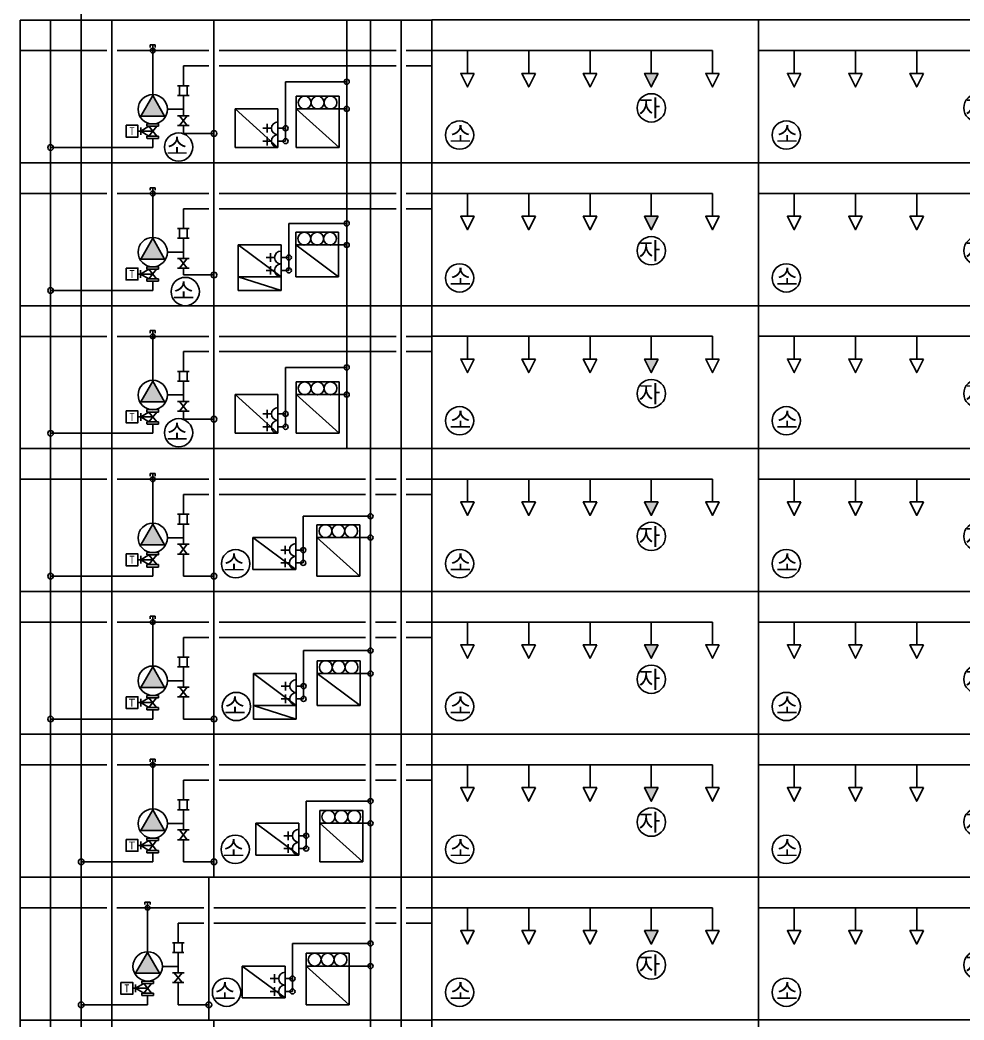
# Model space of a CAD drawing. Header units: millimetres. Extents: x -690680 to -601580, y 65384 to 191384.
# Drawn here: x -662031 to -648162, y 104964 to 119664 of the extents above; entities that cross this region are included whole.
import ezdxf
from ezdxf.enums import TextEntityAlignment as Align

# ---------------------------------------------------------------- set-up
doc = ezdxf.new("R2010")
doc.units = ezdxf.units.MM
doc.header["$LTSCALE"] = 200
for name, color, linetype in [('105-2', 7, 'Continuous'), ('2', 2, 'Continuous'), ('4', 4, 'Continuous'), ('CO', 7, 'Continuous'), ('D', 1, 'Continuous'), ('FF', 255, 'Continuous'), ('HH', 3, 'Continuous'), ('HSP', 5, 'Continuous'), ('LH', 2, 'Continuous'), ('LSP', 6, 'Continuous'), ('SO', 7, 'Continuous'), ('SP', 3, 'Continuous')]:
    doc.layers.add(name, color=color, linetype=linetype)
doc.styles.add('돋움', font='Dotum.ttf')
doc.styles.add('돋움체', font='DotumChe.ttf')
doc.styles.add('맑은고딕', font='malgun.ttf', dxfattribs={"width": 0.8})

# ---------------------------------------------------------------- blocks, each defined once
blk = doc.blocks.new('A$C4D4317A3')
at = {"layer": 'FF', "linetype": 'Continuous'}
blk.add_hatch(color=1, dxfattribs=at).paths.add_polyline_path([(1950, 990), (1775, 687), (2125, 687)])
blk.add_hatch(color=1, dxfattribs=at).paths.add_polyline_path([(1950, 990), (1775, 687), (2125, 687)])
for p, q in [((4161, 420), (4161, 1105)), ((4161, 1105), (5150, 1105)), ((4362, 981), (4362, 225)), ((4992, 981), (4362, 981)), ((4992, 981), (4362, 981)), ((4992, 981), (4992, 225)), ((4053, 792), (3423, 792)), ((3423, 792), (3423, 325)), ((3423, 792), (4053, 325)), ((4053, 792), (4053, 325)), ((4992, 792), (4362, 792)), ((4362, 792), (4992, 225)), ((3959, 609), (3833, 609)), ((3896, 546), (3896, 672)), ((3896, 357), (3896, 483)), ((4053, 325), (3423, 325)), ((3959, 420), (3833, 420)), ((4992, 225), (4362, 225))]:
    blk.add_line(p, q)
at = {"color": 7}
for p, q in [((4835, 792), (5150, 792)), ((4053, 609), (4161, 609)), ((4053, 420), (4161, 420))]:
    blk.add_line(p, q, dxfattribs=at)
for centre in [(4053, 609), (4053, 420)]:
    blk.add_arc(centre, 94.5, 90, 270)
at = {"layer": '2', "color": 2}
for centre in [(4488, 887), (4677, 887), (4866, 887)]:
    blk.add_circle(centre, 94.5, dxfattribs=at)
for centre in [(3549, 887), (3738, 887), (3927, 887)]:
    blk.add_arc(centre, 94.5, 269.9967, 270.0033, dxfattribs=at)
at = {"layer": '4'}
blk.add_lwpolyline([(0, 2100), (6050, 2100), (6050, 0), (0, 0)], close=True, dxfattribs=at)
at = {"layer": 'D'}
blk.add_line((2850, 2100), (2850, 0), dxfattribs=at)
at = {"layer": 'FF', "color": 3}
for p, q in [((0, 1650), (1275, 1650)), ((1425, 1650), (1725, 1650)), ((1425, 1650), (2775, 1650)), ((2925, 1650), (5075, 1650)), ((5225, 1650), (5525, 1650)), ((5675, 1650), (6050, 1650)), ((2400, 1425), (2400, 1134)), ((2400, 1425), (2775, 1425)), ((2925, 1425), (5075, 1425)), ((5225, 1425), (5525, 1425)), ((5675, 1425), (6050, 1425)), ((2400, 990, 0), (2400, 693, 0)), ((2400, 990, 0), (2400, 693, 0)), ((2400, 549, 0), (2400, 439, 0)), ((2400, 549, 0), (2400, 225, 0))]:
    blk.add_line(p, q, dxfattribs=at)
at = {"layer": 'FF', "color": 3, "linetype": 'Continuous'}
for p, q in [((1912, 1735, 0), (1988, 1735, 0)), ((1912, 1735, 0), (1912, 1697, 0)), ((1988, 1735, 0), (1988, 1697, 0)), ((2166, 788), (2400, 788)), ((2166, 788), (2400, 788)), ((2850, 225), (2400, 225))]:
    blk.add_line(p, q, dxfattribs=at)
at = {"layer": 'FF', "color": 4}
for p, q in [((2486, 1134, 0), (2314, 1134, 0)), ((2486, 1134, 0), (2314, 1134, 0)), ((2342, 1134, 0), (2342, 990, 0)), ((2458, 1134, 0), (2458, 990, 0)), ((2485, 990, 0), (2314, 990, 0)), ((2485, 990, 0), (2314, 990, 0)), ((2486, 693, 0), (2314, 693, 0)), ((2486, 693, 0), (2314, 693, 0)), ((2458, 693, 0), (2342, 549, 0)), ((2342, 693, 0), (2458, 549, 0)), ((2458, 693, 0), (2342, 549, 0)), ((2342, 693, 0), (2458, 549, 0)), ((1950, 466), (1732, 466)), ((1950, 466), (1732, 466)), ((1892, 538), (1773, 466)), ((1892, 538), (1773, 466)), ((1773, 522), (1773, 410)), ((1773, 466), (1773, 522)), ((1773, 522), (1773, 410)), ((1773, 466), (1773, 522)), ((1773, 466), (1773, 477)), ((1773, 477), (1773, 454)), ((1773, 466), (1773, 477)), ((1773, 477), (1773, 454)), ((1892, 394), (1773, 466)), ((1892, 394), (1773, 466)), ((2036, 572), (1864, 572)), ((2036, 572), (1864, 572)), ((1864, 572), (1864, 538)), ((2036, 572), (1864, 572)), ((2036, 572), (1864, 572)), ((1864, 572), (1864, 538)), ((2036, 538), (1864, 538)), ((2036, 538), (1864, 538)), ((2008, 538), (1892, 394)), ((1892, 538), (2008, 394)), ((2008, 538), (1892, 394)), ((1892, 538), (2008, 394)), ((1950, 572), (1967, 572)), ((1950, 572), (1967, 572)), ((2036, 538), (2036, 572)), ((2036, 538), (2036, 572)), ((2485, 549, 0), (2314, 549, 0)), ((2485, 549, 0), (2314, 549, 0)), ((2035, 394), (1864, 394)), ((1864, 359), (1864, 394)), ((2035, 394), (1864, 394)), ((1864, 359), (1864, 394)), ((2036, 359), (1865, 359)), ((2036, 359), (1865, 359)), ((2036, 359), (1865, 359)), ((2036, 359), (1865, 359)), ((2036, 394), (2036, 359)), ((2036, 394), (2036, 359))]:
    blk.add_line(p, q, dxfattribs=at)
at = {"layer": 'FF', "color": 6, "linetype": 'Continuous'}
for p, q in [((1950, 359), (1950, 225)), ((1950, 359), (1950, 225)), ((1950, 225), (450, 225))]:
    blk.add_line(p, q, dxfattribs=at)
at = {"layer": 'FF', "color": 1, "linetype": 'Continuous', "elevation": 0}
blk.add_lwpolyline([(1950, 990), (1775, 687), (2125, 687)], close=True, dxfattribs=at)
blk.add_lwpolyline([(1950, 990), (1775, 687), (2125, 687)], close=True, dxfattribs=at)
blk.add_lwpolyline([(1950, 990), (1775, 687), (2125, 687)], close=True, dxfattribs=at)
blk.add_lwpolyline([(1950, 990), (1775, 687), (2125, 687)], close=True, dxfattribs=at)
at = {"layer": 'FF', "color": 4, "elevation": 0}
blk.add_lwpolyline([(1558, 553), (1732, 553), (1732, 379), (1558, 379)], close=True, dxfattribs=at)
blk.add_lwpolyline([(1558, 553), (1732, 553), (1732, 379), (1558, 379)], close=True, dxfattribs=at)
at = {"layer": 'FF', "color": 2}
for centre, radius in [((1950, 1650), 34.7), ((1950, 1650), 34.7), ((5150, 1105), 37.1), ((5150, 792), 37.1), ((4161, 609), 37.1), ((4161, 420), 37.1), ((450, 225), 41.7), ((2850, 225, 0), 41.7), ((2850, 225, 0), 41.7)]:
    blk.add_circle(centre, radius, dxfattribs=at)
at = {"layer": 'FF', "color": 7}
blk.add_circle((1950, 788), 216, dxfattribs=at)
blk.add_circle((1950, 788), 216, dxfattribs=at)
at = {"layer": 'HH'}
blk.add_line((5600, 2100), (5600, 0), dxfattribs=at)
at = {"layer": 'HSP', "linetype": 'Continuous'}
blk.add_line((1350, 2100), (1350, 0), dxfattribs=at)
at = {"layer": 'LH', "color": 2}
blk.add_line((5150, 2100), (5150, 0), dxfattribs=at)
at = {"layer": 'LSP', "linetype": 'Continuous'}
blk.add_line((450, 2100), (450, 0), dxfattribs=at)
at = {"layer": 'LSP', "color": 6, "linetype": 'Continuous'}
blk.add_line((1950, 1735, 0), (1950, 1004), dxfattribs=at)
at = {"layer": 'SO', "color": 4}
blk.add_circle((3169, 408), 208, dxfattribs=at)
at = {"layer": 'FF', "color": 4, "style": '돋움체'}
blk.add_text('T', height=116, dxfattribs=at).set_placement((1645, 466), align=Align.MIDDLE)
blk.add_text('T', height=116, dxfattribs=at).set_placement((1645, 466), align=Align.MIDDLE)
at = {"layer": 'SO', "color": 7, "style": '맑은고딕'}
blk.add_text('소', height=252, dxfattribs=at).set_placement((2988, 295))
blk = doc.blocks.new('33TT3T3T')
at = {"layer": '105-2'}
blk.add_hatch(color=1, dxfattribs=at).paths.add_polyline_path([(-646636, 175745), (-646437, 175745), (-646536, 175546)])
at = {"layer": '105-2', "color": 1}
blk.add_lwpolyline([(-646437, 175745), (-646636, 175745), (-646536, 175546), (-646437, 175745)], dxfattribs=at)
at = {"layer": '4'}
blk.add_lwpolyline([(-649761, 174430), (-649761, 176530), (-644961, 176530), (-644961, 174430)], close=True, dxfattribs=at)
at = {"layer": 'CO', "color": 4}
blk.add_circle((-646536, 175238), 208, dxfattribs=at)
at = {"layer": 'FF', "color": 3}
for p, q in [((-649761, 176080), (-645636, 176080)), ((-649236, 176080), (-649236, 175745)), ((-648336, 176080), (-648336, 175745)), ((-647436, 176080), (-647436, 175745)), ((-646536, 176080), (-646536, 175745)), ((-645636, 176080), (-645636, 175745))]:
    blk.add_line(p, q, dxfattribs=at)
at = {"layer": 'SO', "color": 4}
blk.add_circle((-649353, 174838), 208, dxfattribs=at)
at = {"layer": 'SP', "color": 4, "elevation": 0}
for points in [[(-649137, 175745), (-649336, 175745), (-649236, 175546), (-649137, 175745)], [(-648237, 175745), (-648436, 175745), (-648336, 175546), (-648237, 175745)], [(-647337, 175745), (-647536, 175745), (-647436, 175546), (-647337, 175745)], [(-645537, 175745), (-645736, 175745), (-645636, 175546), (-645537, 175745)]]:
    blk.add_lwpolyline(points, dxfattribs=at)
at = {"layer": 'CO', "color": 7, "style": '맑은고딕', "text_generation_flag": 6}
blk.add_text('자', height=252, rotation=180, dxfattribs=at).set_placement((-646720, 175109))
at = {"layer": 'SO', "color": 7, "style": '맑은고딕', "text_generation_flag": 4}
blk.add_text('소', height=252, rotation=180, dxfattribs=at).set_placement((-649183, 174725))
blk = doc.blocks.new('WFWFWFGHH')
at = {"layer": 'FF', "linetype": 'Continuous'}
blk.add_hatch(color=1, dxfattribs=at).paths.add_polyline_path([(-683741, 145855), (-683916, 145551), (-683566, 145551)])
blk.add_hatch(color=1, dxfattribs=at).paths.add_polyline_path([(-683741, 145855), (-683916, 145551), (-683566, 145551)])
for p, q in [((-681789, 145184), (-681789, 146057)), ((-681789, 146057), (-680891, 146057)), ((-681634, 145846), (-681634, 145089)), ((-681004, 145846), (-681634, 145846)), ((-681004, 145846), (-681634, 145846)), ((-681004, 145846), (-681004, 145089)), ((-682532, 145657), (-682532, 145089)), ((-681902, 145657), (-682532, 145657)), ((-682532, 145657), (-681902, 145089)), ((-681902, 145657), (-681902, 145089)), ((-681004, 145657), (-681634, 145657)), ((-681634, 145657), (-681004, 145089)), ((-682060, 145310), (-682060, 145436)), ((-681997, 145373), (-682123, 145373)), ((-682060, 145121), (-682060, 145247)), ((-681902, 145089), (-682532, 145089)), ((-681997, 145184), (-682123, 145184)), ((-681004, 145089), (-681634, 145089))]:
    blk.add_line(p, q)
at = {"color": 7}
for p, q in [((-681004, 145657), (-680891, 145657)), ((-681902, 145373), (-681789, 145373)), ((-681902, 145184), (-681789, 145184))]:
    blk.add_line(p, q, dxfattribs=at)
for centre in [(-681902, 145373), (-681902, 145184)]:
    blk.add_arc(centre, 94.5, 90, 270)
at = {"layer": '2', "color": 2}
for centre in [(-681508, 145751), (-681319, 145751), (-681130, 145751)]:
    blk.add_circle(centre, 94.5, dxfattribs=at)
for centre in [(-682406, 145751), (-682217, 145751), (-682028, 145751)]:
    blk.add_arc(centre, 94.5, 269.9967, 270.0033, dxfattribs=at)
at = {"layer": '4'}
blk.add_lwpolyline([(-685691, 146964), (-679641, 146964), (-679641, 144864), (-685691, 144864)], close=True, dxfattribs=at)
at = {"layer": 'D'}
blk.add_line((-682841, 146964), (-682841, 144864), dxfattribs=at)
at = {"layer": 'FF', "color": 3, "linetype": 'Continuous'}
for p, q in [((-683779, 146599, 0), (-683703, 146599, 0)), ((-683779, 146599, 0), (-683779, 146561, 0)), ((-683703, 146599, 0), (-683703, 146561, 0)), ((-683525, 145652), (-683291, 145652)), ((-683525, 145652), (-683291, 145652)), ((-682841, 145297), (-683291, 145297))]:
    blk.add_line(p, q, dxfattribs=at)
at = {"layer": 'FF', "color": 3}
for p, q in [((-685691, 146514), (-684416, 146514)), ((-684266, 146514), (-682916, 146514)), ((-682766, 146514), (-680166, 146514)), ((-680016, 146514), (-679641, 146514)), ((-683291, 146289), (-683291, 145999)), ((-683291, 146289), (-682916, 146289)), ((-682766, 146289), (-680166, 146289)), ((-680016, 146289), (-679641, 146289)), ((-683291, 145855, 0), (-683291, 145558, 0)), ((-683291, 145855, 0), (-683291, 145558, 0)), ((-683291, 145414, 0), (-683291, 145304, 0)), ((-683291, 145414, 0), (-683291, 145297, 0))]:
    blk.add_line(p, q, dxfattribs=at)
at = {"layer": 'FF', "color": 4}
for p, q in [((-683204, 145999, 0), (-683377, 145999, 0)), ((-683204, 145999, 0), (-683377, 145999, 0)), ((-683348, 145999, 0), (-683348, 145855, 0)), ((-683233, 145999, 0), (-683233, 145855, 0)), ((-683206, 145855, 0), (-683377, 145855, 0)), ((-683206, 145855, 0), (-683377, 145855, 0)), ((-683204, 145558, 0), (-683377, 145558, 0)), ((-683204, 145558, 0), (-683377, 145558, 0)), ((-683233, 145558, 0), (-683348, 145414, 0)), ((-683348, 145558, 0), (-683233, 145414, 0)), ((-683233, 145558, 0), (-683348, 145414, 0)), ((-683348, 145558, 0), (-683233, 145414, 0)), ((-683798, 145402), (-683918, 145330)), ((-683798, 145402), (-683918, 145330)), ((-683918, 145386), (-683918, 145274)), ((-683918, 145330), (-683918, 145386)), ((-683918, 145386), (-683918, 145274)), ((-683918, 145330), (-683918, 145386)), ((-683654, 145437), (-683827, 145437)), ((-683654, 145437), (-683827, 145437)), ((-683827, 145437), (-683827, 145402)), ((-683654, 145437), (-683827, 145437)), ((-683654, 145437), (-683827, 145437)), ((-683827, 145437), (-683827, 145402)), ((-683654, 145402), (-683827, 145402)), ((-683654, 145402), (-683827, 145402)), ((-683683, 145402), (-683798, 145258)), ((-683798, 145402), (-683683, 145258)), ((-683683, 145402), (-683798, 145258)), ((-683798, 145402), (-683683, 145258)), ((-683741, 145437), (-683724, 145437)), ((-683741, 145437), (-683724, 145437)), ((-683654, 145402), (-683654, 145437)), ((-683654, 145402), (-683654, 145437)), ((-683206, 145414, 0), (-683377, 145414, 0)), ((-683206, 145414, 0), (-683377, 145414, 0)), ((-683741, 145330), (-683959, 145330)), ((-683741, 145330), (-683959, 145330)), ((-683918, 145330), (-683918, 145342)), ((-683918, 145342), (-683918, 145319)), ((-683918, 145330), (-683918, 145342)), ((-683918, 145342), (-683918, 145319)), ((-683798, 145258), (-683918, 145330)), ((-683798, 145258), (-683918, 145330)), ((-683656, 145258), (-683827, 145258)), ((-683827, 145224), (-683827, 145258)), ((-683656, 145258), (-683827, 145258)), ((-683827, 145224), (-683827, 145258)), ((-683654, 145258), (-683654, 145224)), ((-683654, 145258), (-683654, 145224)), ((-683654, 145224), (-683825, 145224)), ((-683654, 145224), (-683825, 145224)), ((-683654, 145224), (-683825, 145224)), ((-683654, 145224), (-683825, 145224))]:
    blk.add_line(p, q, dxfattribs=at)
at = {"layer": 'FF', "color": 6, "linetype": 'Continuous'}
for p, q in [((-683741, 145089), (-685241, 145089)), ((-683741, 145224), (-683741, 145089)), ((-683741, 145224), (-683741, 145089))]:
    blk.add_line(p, q, dxfattribs=at)
at = {"layer": 'FF', "color": 1, "linetype": 'Continuous', "elevation": 0}
blk.add_lwpolyline([(-683741, 145855), (-683916, 145551), (-683566, 145551)], close=True, dxfattribs=at)
blk.add_lwpolyline([(-683741, 145855), (-683916, 145551), (-683566, 145551)], close=True, dxfattribs=at)
blk.add_lwpolyline([(-683741, 145855), (-683916, 145551), (-683566, 145551)], close=True, dxfattribs=at)
blk.add_lwpolyline([(-683741, 145855), (-683916, 145551), (-683566, 145551)], close=True, dxfattribs=at)
at = {"layer": 'FF', "color": 4, "elevation": 0}
blk.add_lwpolyline([(-684133, 145417), (-683959, 145417), (-683959, 145244), (-684133, 145244)], close=True, dxfattribs=at)
blk.add_lwpolyline([(-684133, 145417), (-683959, 145417), (-683959, 145244), (-684133, 145244)], close=True, dxfattribs=at)
at = {"layer": 'FF', "color": 2}
for centre, radius in [((-683741, 146514), 34.7), ((-683741, 146514), 34.7), ((-680891, 146057), 37.1), ((-680891, 145657), 37.1), ((-681789, 145373), 37.1), ((-682841, 145297, 0), 41.7), ((-682841, 145297, 0), 41.7), ((-685241, 145089), 41.7), ((-681789, 145184), 37.1)]:
    blk.add_circle(centre, radius, dxfattribs=at)
at = {"layer": 'FF', "color": 7}
blk.add_circle((-683741, 145652), 216, dxfattribs=at)
blk.add_circle((-683741, 145652), 216, dxfattribs=at)
at = {"layer": 'HH'}
for p, q in [((-680891, 146964), (-680891, 144864)), ((-680091, 146964), (-680091, 144864))]:
    blk.add_line(p, q, dxfattribs=at)
at = {"layer": 'HSP', "linetype": 'Continuous'}
blk.add_line((-684341, 146964), (-684341, 144864), dxfattribs=at)
at = {"layer": 'LH', "color": 2}
blk.add_line((-680541, 146964), (-680541, 144864), dxfattribs=at)
at = {"layer": 'LSP', "linetype": 'Continuous'}
blk.add_line((-685241, 146964), (-685241, 144864), dxfattribs=at)
at = {"layer": 'LSP', "color": 6, "linetype": 'Continuous'}
blk.add_line((-683741, 146599, 0), (-683741, 145868), dxfattribs=at)
at = {"layer": 'SO', "color": 4}
blk.add_circle((-683361, 145097), 208, dxfattribs=at)
at = {"layer": 'FF', "color": 4, "style": '돋움체'}
blk.add_text('T', height=116, dxfattribs=at).set_placement((-684046, 145330), align=Align.MIDDLE)
blk.add_text('T', height=116, dxfattribs=at).set_placement((-684046, 145330), align=Align.MIDDLE)
at = {"layer": 'SO', "color": 7, "style": '맑은고딕'}
blk.add_text('소', height=252, dxfattribs=at).set_placement((-683541, 144984))
blk = doc.blocks.new('WW111')
at = {"layer": 'FF', "linetype": 'Continuous'}
blk.add_hatch(color=1, dxfattribs=at).paths.add_polyline_path([(-682633, 105955), (-682809, 105651), (-682458, 105651)])
blk.add_hatch(color=1, dxfattribs=at).paths.add_polyline_path([(-682633, 105955), (-682809, 105651), (-682458, 105651)])
for p, q in [((-680505, 105384), (-680505, 106090)), ((-680505, 106090), (-679358, 106090)), ((-680304, 105946), (-680304, 105189)), ((-679673, 105946), (-680304, 105946)), ((-679673, 105946), (-680304, 105946)), ((-679673, 105946), (-679673, 105189)), ((-680613, 105757), (-681243, 105757)), ((-681243, 105757), (-681243, 105289)), ((-681243, 105757), (-680613, 105289)), ((-680613, 105757), (-680613, 105289)), ((-679673, 105757), (-680304, 105757)), ((-680304, 105757), (-679673, 105189)), ((-680707, 105573), (-680833, 105573)), ((-680770, 105510), (-680770, 105636)), ((-680770, 105321), (-680770, 105447)), ((-680613, 105289), (-681243, 105289)), ((-680707, 105384), (-680833, 105384)), ((-679673, 105189), (-680304, 105189))]:
    blk.add_line(p, q)
at = {"color": 7}
for p, q in [((-679673, 105757), (-679358, 105757)), ((-680613, 105573), (-680505, 105573)), ((-680613, 105384), (-680505, 105384))]:
    blk.add_line(p, q, dxfattribs=at)
for centre in [(-680613, 105573), (-680613, 105384)]:
    blk.add_arc(centre, 94.5, 90, 270)
at = {"layer": '2', "color": 2}
for centre in [(-680178, 105851), (-679989, 105851), (-679800, 105851)]:
    blk.add_circle(centre, 94.5, dxfattribs=at)
for centre in [(-681117, 105851), (-680928, 105851), (-680739, 105851)]:
    blk.add_arc(centre, 94.5, 269.9967, 270.0033, dxfattribs=at)
at = {"layer": '4'}
blk.add_lwpolyline([(-684508, 107064), (-678458, 107064), (-678458, 104964), (-684508, 104964)], close=True, dxfattribs=at)
at = {"layer": 'D'}
blk.add_line((-681733, 107064), (-681733, 104964), dxfattribs=at)
at = {"layer": 'FF', "color": 3}
for p, q in [((-684508, 106614), (-683233, 106614)), ((-683084, 106614), (-681808, 106614)), ((-681658, 106614), (-679433, 106614)), ((-679283, 106614), (-678983, 106614)), ((-678833, 106614), (-678458, 106614)), ((-682183, 106389), (-682183, 106099)), ((-682183, 106389), (-681808, 106389)), ((-681658, 106389), (-679433, 106389)), ((-679283, 106389), (-678983, 106389)), ((-678833, 106389), (-678458, 106389)), ((-682183, 105955, 0), (-682183, 105658, 0)), ((-682183, 105955, 0), (-682183, 105658, 0)), ((-682183, 105514, 0), (-682183, 105404, 0)), ((-682183, 105514, 0), (-682183, 105189, 0))]:
    blk.add_line(p, q, dxfattribs=at)
at = {"layer": 'FF', "color": 3, "linetype": 'Continuous'}
for p, q in [((-682672, 106699, 0), (-682595, 106699, 0)), ((-682672, 106699, 0), (-682672, 106661, 0)), ((-682595, 106699, 0), (-682595, 106661, 0)), ((-682417, 105752), (-682183, 105752)), ((-682417, 105752), (-682183, 105752)), ((-681733, 105189), (-682183, 105189))]:
    blk.add_line(p, q, dxfattribs=at)
at = {"layer": 'FF', "color": 4}
for p, q in [((-682097, 106099, 0), (-682270, 106099, 0)), ((-682097, 106099, 0), (-682270, 106099, 0)), ((-682241, 106099, 0), (-682241, 105955, 0)), ((-682126, 106099, 0), (-682126, 105955, 0)), ((-682099, 105955, 0), (-682270, 105955, 0)), ((-682099, 105955, 0), (-682270, 105955, 0)), ((-682097, 105658, 0), (-682270, 105658, 0)), ((-682097, 105658, 0), (-682270, 105658, 0)), ((-682126, 105658, 0), (-682241, 105514, 0)), ((-682241, 105658, 0), (-682126, 105514, 0)), ((-682126, 105658, 0), (-682241, 105514, 0)), ((-682241, 105658, 0), (-682126, 105514, 0)), ((-682633, 105430), (-682852, 105430)), ((-682633, 105430), (-682852, 105430)), ((-682691, 105502), (-682811, 105430)), ((-682691, 105502), (-682811, 105430)), ((-682811, 105486), (-682811, 105374)), ((-682811, 105430), (-682811, 105486)), ((-682811, 105486), (-682811, 105374)), ((-682811, 105430), (-682811, 105486)), ((-682811, 105430), (-682811, 105442)), ((-682811, 105442), (-682811, 105419)), ((-682811, 105430), (-682811, 105442)), ((-682811, 105442), (-682811, 105419)), ((-682691, 105358), (-682811, 105430)), ((-682691, 105358), (-682811, 105430)), ((-682547, 105537), (-682720, 105537)), ((-682547, 105537), (-682720, 105537)), ((-682720, 105537), (-682720, 105502)), ((-682547, 105537), (-682720, 105537)), ((-682547, 105537), (-682720, 105537)), ((-682720, 105537), (-682720, 105502)), ((-682547, 105502), (-682720, 105502)), ((-682547, 105502), (-682720, 105502)), ((-682576, 105502), (-682691, 105358)), ((-682691, 105502), (-682576, 105358)), ((-682576, 105502), (-682691, 105358)), ((-682691, 105502), (-682576, 105358)), ((-682633, 105537), (-682616, 105537)), ((-682633, 105537), (-682616, 105537)), ((-682547, 105502), (-682547, 105537)), ((-682547, 105502), (-682547, 105537)), ((-682099, 105514, 0), (-682270, 105514, 0)), ((-682099, 105514, 0), (-682270, 105514, 0)), ((-682549, 105358), (-682720, 105358)), ((-682720, 105324), (-682720, 105358)), ((-682549, 105358), (-682720, 105358)), ((-682720, 105324), (-682720, 105358)), ((-682547, 105324), (-682718, 105324)), ((-682547, 105324), (-682718, 105324)), ((-682547, 105324), (-682718, 105324)), ((-682547, 105324), (-682718, 105324)), ((-682547, 105358), (-682547, 105324)), ((-682547, 105358), (-682547, 105324))]:
    blk.add_line(p, q, dxfattribs=at)
at = {"layer": 'FF', "color": 6, "linetype": 'Continuous'}
for p, q in [((-682633, 105324), (-682633, 105189)), ((-682633, 105324), (-682633, 105189)), ((-682633, 105189), (-683608, 105189))]:
    blk.add_line(p, q, dxfattribs=at)
at = {"layer": 'FF', "color": 1, "linetype": 'Continuous', "elevation": 0}
blk.add_lwpolyline([(-682633, 105955), (-682809, 105651), (-682458, 105651)], close=True, dxfattribs=at)
blk.add_lwpolyline([(-682633, 105955), (-682809, 105651), (-682458, 105651)], close=True, dxfattribs=at)
blk.add_lwpolyline([(-682633, 105955), (-682809, 105651), (-682458, 105651)], close=True, dxfattribs=at)
blk.add_lwpolyline([(-682633, 105955), (-682809, 105651), (-682458, 105651)], close=True, dxfattribs=at)
at = {"layer": 'FF', "color": 4, "elevation": 0}
blk.add_lwpolyline([(-683025, 105517), (-682852, 105517), (-682852, 105344), (-683025, 105344)], close=True, dxfattribs=at)
blk.add_lwpolyline([(-683025, 105517), (-682852, 105517), (-682852, 105344), (-683025, 105344)], close=True, dxfattribs=at)
at = {"layer": 'FF', "color": 2}
for centre, radius in [((-682633, 106614), 34.7), ((-682633, 106614), 34.7), ((-679358, 106090), 37.1), ((-679358, 105757), 37.1), ((-680505, 105573), 37.1), ((-680505, 105384), 37.1), ((-683608, 105189), 41.7), ((-681733, 105189, 0), 41.7), ((-681733, 105189, 0), 41.7)]:
    blk.add_circle(centre, radius, dxfattribs=at)
at = {"layer": 'FF', "color": 7}
blk.add_circle((-682633, 105752), 216, dxfattribs=at)
blk.add_circle((-682633, 105752), 216, dxfattribs=at)
at = {"layer": 'HH'}
blk.add_line((-678908, 107064), (-678908, 104964), dxfattribs=at)
at = {"layer": 'HSP', "linetype": 'Continuous'}
blk.add_line((-683158, 107064), (-683158, 104964), dxfattribs=at)
at = {"layer": 'LH', "color": 2}
blk.add_line((-679358, 107064), (-679358, 104964), dxfattribs=at)
at = {"layer": 'LSP', "linetype": 'Continuous'}
for p, q in [((-684058, 107064), (-684058, 104964)), ((-683608, 107064), (-683608, 104964))]:
    blk.add_line(p, q, dxfattribs=at)
at = {"layer": 'LSP', "color": 6, "linetype": 'Continuous'}
blk.add_line((-682633, 106699, 0), (-682633, 105968), dxfattribs=at)
at = {"layer": 'SO', "color": 4}
blk.add_circle((-681474, 105373), 208, dxfattribs=at)
at = {"layer": 'FF', "color": 4, "style": '돋움체'}
blk.add_text('T', height=116, dxfattribs=at).set_placement((-682938, 105430), align=Align.MIDDLE)
blk.add_text('T', height=116, dxfattribs=at).set_placement((-682938, 105430), align=Align.MIDDLE)
at = {"layer": 'SO', "color": 7, "style": '맑은고딕'}
blk.add_text('소', height=252, dxfattribs=at).set_placement((-681655, 105260))
blk = doc.blocks.new('WTT1')
at = {"layer": 'FF', "linetype": 'Continuous'}
blk.add_hatch(color=1, dxfattribs=at).paths.add_polyline_path([(-683054, 103855), (-683230, 103551), (-682879, 103551)])
blk.add_hatch(color=1, dxfattribs=at).paths.add_polyline_path([(-683054, 103855), (-683230, 103551), (-682879, 103551)])
for p, q in [((-680812, 103384), (-680812, 104077)), ((-680812, 104077), (-679854, 104077)), ((-679981, 103946), (-680611, 103946)), ((-679981, 103946), (-680611, 103946)), ((-680611, 103946), (-680611, 103289)), ((-679981, 103946), (-679981, 103289)), ((-680920, 103757), (-681550, 103757)), ((-681550, 103757), (-681550, 103089)), ((-681550, 103757), (-680920, 103289)), ((-681078, 103510), (-681078, 103636)), ((-680920, 103757), (-680920, 103089)), ((-679981, 103757), (-680611, 103757)), ((-680611, 103757), (-679981, 103289)), ((-681015, 103573), (-681141, 103573)), ((-681015, 103384), (-681141, 103384)), ((-681078, 103321), (-681078, 103447)), ((-680920, 103289), (-681550, 103289)), ((-679981, 103289), (-680611, 103289)), ((-680920, 103089), (-681550, 103089))]:
    blk.add_line(p, q)
at = {"color": 7}
for p, q in [((-680170, 103757), (-679854, 103757)), ((-680920, 103573), (-680812, 103573)), ((-680920, 103384), (-680812, 103384)), ((-681550, 103289), (-680920, 103089))]:
    blk.add_line(p, q, dxfattribs=at)
for centre in [(-680920, 103573), (-680920, 103384)]:
    blk.add_arc(centre, 94.5, 90, 270)
at = {"layer": '2', "color": 2}
for centre in [(-680485, 103851), (-680296, 103851), (-680107, 103851)]:
    blk.add_circle(centre, 94.5, dxfattribs=at)
for centre in [(-681424, 103851), (-681235, 103851), (-681046, 103851)]:
    blk.add_arc(centre, 94.5, 269.9967, 270.0033, dxfattribs=at)
at = {"layer": '4'}
blk.add_lwpolyline([(-685004, 104964), (-678954, 104964), (-678954, 102864), (-685004, 102864)], close=True, dxfattribs=at)
at = {"layer": 'D'}
blk.add_line((-682154, 104964), (-682154, 102864), dxfattribs=at)
at = {"layer": 'FF', "color": 3, "linetype": 'Continuous'}
for p, q in [((-683093, 104599, 0), (-683016, 104599, 0)), ((-683093, 104599, 0), (-683093, 104561, 0)), ((-683016, 104599, 0), (-683016, 104561, 0)), ((-682838, 103652), (-682604, 103652)), ((-682838, 103652), (-682604, 103652)), ((-682154, 103089), (-682604, 103089))]:
    blk.add_line(p, q, dxfattribs=at)
at = {"layer": 'FF', "color": 3}
for p, q in [((-685004, 104514), (-683729, 104514)), ((-683579, 104514), (-682229, 104514)), ((-682079, 104514), (-679929, 104514)), ((-679779, 104514), (-679479, 104514)), ((-679329, 104514), (-678954, 104514)), ((-682604, 104289), (-682604, 103999)), ((-682604, 104289), (-682229, 104289)), ((-682079, 104289), (-679929, 104289)), ((-679779, 104289), (-679479, 104289)), ((-679329, 104289), (-678954, 104289)), ((-682604, 103855, 0), (-682604, 103558, 0)), ((-682604, 103855, 0), (-682604, 103558, 0)), ((-682604, 103414, 0), (-682604, 103304, 0)), ((-682604, 103414, 0), (-682604, 103089, 0))]:
    blk.add_line(p, q, dxfattribs=at)
at = {"layer": 'FF', "color": 4}
for p, q in [((-682518, 103999, 0), (-682691, 103999, 0)), ((-682518, 103999, 0), (-682691, 103999, 0)), ((-682662, 103999, 0), (-682662, 103855, 0)), ((-682547, 103999, 0), (-682547, 103855, 0)), ((-682520, 103855, 0), (-682691, 103855, 0)), ((-682520, 103855, 0), (-682691, 103855, 0)), ((-682518, 103558, 0), (-682691, 103558, 0)), ((-682518, 103558, 0), (-682691, 103558, 0)), ((-682547, 103558, 0), (-682662, 103414, 0)), ((-682662, 103558, 0), (-682547, 103414, 0)), ((-682547, 103558, 0), (-682662, 103414, 0)), ((-682662, 103558, 0), (-682547, 103414, 0)), ((-683112, 103402), (-683232, 103330)), ((-683112, 103402), (-683232, 103330)), ((-683232, 103386), (-683232, 103274)), ((-683232, 103330), (-683232, 103386)), ((-683232, 103386), (-683232, 103274)), ((-683232, 103330), (-683232, 103386)), ((-683232, 103330), (-683232, 103342)), ((-683232, 103342), (-683232, 103319)), ((-683232, 103330), (-683232, 103342)), ((-683232, 103342), (-683232, 103319)), ((-682968, 103437), (-683141, 103437)), ((-682968, 103437), (-683141, 103437)), ((-683141, 103437), (-683141, 103402)), ((-682968, 103437), (-683141, 103437)), ((-682968, 103437), (-683141, 103437)), ((-683141, 103437), (-683141, 103402)), ((-682968, 103402), (-683141, 103402)), ((-682968, 103402), (-683141, 103402)), ((-682997, 103402), (-683112, 103258)), ((-683112, 103402), (-682997, 103258)), ((-682997, 103402), (-683112, 103258)), ((-683112, 103402), (-682997, 103258)), ((-683054, 103437), (-683037, 103437)), ((-683054, 103437), (-683037, 103437)), ((-682968, 103402), (-682968, 103437)), ((-682968, 103402), (-682968, 103437)), ((-682520, 103414, 0), (-682691, 103414, 0)), ((-682520, 103414, 0), (-682691, 103414, 0)), ((-683054, 103330), (-683273, 103330)), ((-683054, 103330), (-683273, 103330)), ((-683112, 103258), (-683232, 103330)), ((-683112, 103258), (-683232, 103330)), ((-682970, 103258), (-683141, 103258)), ((-683141, 103224), (-683141, 103258)), ((-682970, 103258), (-683141, 103258)), ((-683141, 103224), (-683141, 103258)), ((-682968, 103224), (-683139, 103224)), ((-682968, 103224), (-683139, 103224)), ((-682968, 103224), (-683139, 103224)), ((-682968, 103224), (-683139, 103224)), ((-682968, 103258), (-682968, 103224)), ((-682968, 103258), (-682968, 103224))]:
    blk.add_line(p, q, dxfattribs=at)
at = {"layer": 'FF', "color": 6, "linetype": 'Continuous'}
for p, q in [((-683054, 103224), (-683054, 103089)), ((-683054, 103224), (-683054, 103089)), ((-683054, 103089), (-684104, 103089))]:
    blk.add_line(p, q, dxfattribs=at)
at = {"layer": 'FF', "color": 1, "linetype": 'Continuous', "elevation": 0}
blk.add_lwpolyline([(-683054, 103855), (-683230, 103551), (-682879, 103551)], close=True, dxfattribs=at)
blk.add_lwpolyline([(-683054, 103855), (-683230, 103551), (-682879, 103551)], close=True, dxfattribs=at)
blk.add_lwpolyline([(-683054, 103855), (-683230, 103551), (-682879, 103551)], close=True, dxfattribs=at)
blk.add_lwpolyline([(-683054, 103855), (-683230, 103551), (-682879, 103551)], close=True, dxfattribs=at)
at = {"layer": 'FF', "color": 4, "elevation": 0}
blk.add_lwpolyline([(-683446, 103417), (-683273, 103417), (-683273, 103244), (-683446, 103244)], close=True, dxfattribs=at)
blk.add_lwpolyline([(-683446, 103417), (-683273, 103417), (-683273, 103244), (-683446, 103244)], close=True, dxfattribs=at)
at = {"layer": 'FF', "color": 2}
for centre, radius in [((-683054, 104514), 34.7), ((-683054, 104514), 34.7), ((-679854, 104077), 37.1), ((-679854, 103757), 37.1), ((-680812, 103573), 37.1), ((-680812, 103384), 37.1), ((-684104, 103089), 41.7), ((-682154, 103089, 0), 41.7), ((-682154, 103089, 0), 41.7)]:
    blk.add_circle(centre, radius, dxfattribs=at)
at = {"layer": 'FF', "color": 7}
blk.add_circle((-683054, 103652), 216, dxfattribs=at)
blk.add_circle((-683054, 103652), 216, dxfattribs=at)
at = {"layer": 'HH'}
blk.add_line((-679404, 104964), (-679404, 102864), dxfattribs=at)
at = {"layer": 'HSP', "linetype": 'Continuous'}
blk.add_line((-683654, 104964), (-683654, 102864), dxfattribs=at)
at = {"layer": 'LH', "color": 2}
blk.add_line((-679854, 104964), (-679854, 102864), dxfattribs=at)
at = {"layer": 'LSP', "linetype": 'Continuous'}
for p, q in [((-684554, 104964), (-684554, 102864)), ((-684104, 104964), (-684104, 102864))]:
    blk.add_line(p, q, dxfattribs=at)
at = {"layer": 'LSP', "color": 6, "linetype": 'Continuous'}
blk.add_line((-683054, 104599, 0), (-683054, 103868), dxfattribs=at)
at = {"layer": 'SO', "color": 4}
blk.add_circle((-681794, 103273), 208, dxfattribs=at)
at = {"layer": 'FF', "color": 4, "style": '돋움체'}
blk.add_text('T', height=116, dxfattribs=at).set_placement((-683359, 103330), align=Align.MIDDLE)
blk.add_text('T', height=116, dxfattribs=at).set_placement((-683359, 103330), align=Align.MIDDLE)
at = {"layer": 'SO', "color": 7, "style": '맑은고딕'}
blk.add_text('소', height=252, dxfattribs=at).set_placement((-681975, 103160))
blk = doc.blocks.new('WRWFWFWFWFWF')
at = {"layer": 'FF', "linetype": 'Continuous'}
blk.add_hatch(color=1, dxfattribs=at).paths.add_polyline_path([(-684403, 141655), (-684579, 141351), (-684228, 141351)])
blk.add_hatch(color=1, dxfattribs=at).paths.add_polyline_path([(-684403, 141655), (-684579, 141351), (-684228, 141351)])
for p, q in [((-682403, 141184), (-682403, 141875)), ((-682403, 141875), (-681553, 141875)), ((-681672, 141746), (-682302, 141746)), ((-681672, 141746), (-682302, 141746)), ((-682302, 141746), (-682302, 141089)), ((-681672, 141746), (-681672, 141089)), ((-682518, 141557), (-683148, 141557)), ((-683148, 141557), (-683148, 140889)), ((-683148, 141557), (-682518, 141089)), ((-682675, 141310), (-682675, 141436)), ((-682518, 141557), (-682518, 140889)), ((-681672, 141557), (-682302, 141557)), ((-682302, 141557), (-681672, 141089)), ((-682612, 141373), (-682738, 141373)), ((-682612, 141184), (-682738, 141184)), ((-682675, 141121), (-682675, 141247)), ((-682518, 141089), (-683148, 141089)), ((-681672, 141089), (-682302, 141089)), ((-682518, 140889), (-683148, 140889))]:
    blk.add_line(p, q)
at = {"color": 7}
for p, q in [((-681672, 141557), (-681553, 141557)), ((-682518, 141373), (-682403, 141373)), ((-682518, 141184), (-682403, 141184)), ((-683148, 141089), (-682518, 140889))]:
    blk.add_line(p, q, dxfattribs=at)
for centre in [(-682518, 141373), (-682518, 141184)]:
    blk.add_arc(centre, 94.5, 90, 270)
at = {"layer": '2', "color": 2}
for centre in [(-682176, 141651), (-681987, 141651), (-681798, 141651)]:
    blk.add_circle(centre, 94.5, dxfattribs=at)
for centre in [(-683022, 141651), (-682833, 141651), (-682644, 141651)]:
    blk.add_arc(centre, 94.5, 269.9967, 270.0033, dxfattribs=at)
at = {"layer": '4'}
blk.add_lwpolyline([(-686353, 142764), (-680303, 142764), (-680303, 140664), (-686353, 140664)], close=True, dxfattribs=at)
at = {"layer": 'D'}
blk.add_line((-683503, 142764), (-683503, 140664), dxfattribs=at)
at = {"layer": 'FF', "color": 3}
for p, q in [((-686353, 142314), (-685078, 142314)), ((-684928, 142314), (-683578, 142314)), ((-683428, 142314), (-680828, 142314)), ((-680678, 142314), (-680303, 142314)), ((-683953, 142089), (-683953, 141799)), ((-683953, 142089), (-683578, 142089)), ((-683428, 142089), (-680828, 142089)), ((-680678, 142089), (-680303, 142089)), ((-683953, 141655, 0), (-683953, 141358, 0)), ((-683953, 141655, 0), (-683953, 141358, 0)), ((-683953, 141214, 0), (-683953, 141116, 0)), ((-683953, 141214, 0), (-683953, 141116, 0))]:
    blk.add_line(p, q, dxfattribs=at)
at = {"layer": 'FF', "color": 3, "linetype": 'Continuous'}
for p, q in [((-684442, 142399, 0), (-684365, 142399, 0)), ((-684442, 142399, 0), (-684442, 142361, 0)), ((-684365, 142399, 0), (-684365, 142361, 0)), ((-684187, 141452), (-683953, 141452)), ((-684187, 141452), (-683953, 141452)), ((-683503, 141116), (-683953, 141116))]:
    blk.add_line(p, q, dxfattribs=at)
at = {"layer": 'FF', "color": 4}
for p, q in [((-683867, 141799, 0), (-684040, 141799, 0)), ((-683867, 141799, 0), (-684040, 141799, 0)), ((-684011, 141799, 0), (-684011, 141655, 0)), ((-683896, 141799, 0), (-683896, 141655, 0)), ((-683869, 141655, 0), (-684040, 141655, 0)), ((-683869, 141655, 0), (-684040, 141655, 0)), ((-683867, 141358, 0), (-684040, 141358, 0)), ((-683867, 141358, 0), (-684040, 141358, 0)), ((-683896, 141358, 0), (-684011, 141214, 0)), ((-684011, 141358, 0), (-683896, 141214, 0)), ((-683896, 141358, 0), (-684011, 141214, 0)), ((-684011, 141358, 0), (-683896, 141214, 0)), ((-684403, 141130), (-684622, 141130)), ((-684403, 141130), (-684622, 141130)), ((-684461, 141202), (-684581, 141130)), ((-684461, 141202), (-684581, 141130)), ((-684581, 141186), (-684581, 141074)), ((-684581, 141130), (-684581, 141186)), ((-684581, 141186), (-684581, 141074)), ((-684581, 141130), (-684581, 141186)), ((-684581, 141130), (-684581, 141142)), ((-684581, 141142), (-684581, 141119)), ((-684581, 141130), (-684581, 141142)), ((-684581, 141142), (-684581, 141119)), ((-684461, 141058), (-684581, 141130)), ((-684461, 141058), (-684581, 141130)), ((-684317, 141237), (-684490, 141237)), ((-684317, 141237), (-684490, 141237)), ((-684490, 141237), (-684490, 141202)), ((-684317, 141237), (-684490, 141237)), ((-684317, 141237), (-684490, 141237)), ((-684490, 141237), (-684490, 141202)), ((-684317, 141202), (-684490, 141202)), ((-684317, 141202), (-684490, 141202)), ((-684346, 141202), (-684461, 141058)), ((-684461, 141202), (-684346, 141058)), ((-684346, 141202), (-684461, 141058)), ((-684461, 141202), (-684346, 141058)), ((-684403, 141237), (-684386, 141237)), ((-684403, 141237), (-684386, 141237)), ((-684317, 141202), (-684317, 141237)), ((-684317, 141202), (-684317, 141237)), ((-683869, 141214, 0), (-684040, 141214, 0)), ((-683869, 141214, 0), (-684040, 141214, 0)), ((-684319, 141058), (-684490, 141058)), ((-684490, 141024), (-684490, 141058)), ((-684319, 141058), (-684490, 141058)), ((-684490, 141024), (-684490, 141058)), ((-684317, 141024), (-684488, 141024)), ((-684317, 141024), (-684488, 141024)), ((-684317, 141024), (-684488, 141024)), ((-684317, 141024), (-684488, 141024)), ((-684317, 141058), (-684317, 141024)), ((-684317, 141058), (-684317, 141024))]:
    blk.add_line(p, q, dxfattribs=at)
at = {"layer": 'FF', "color": 6, "linetype": 'Continuous'}
for p, q in [((-684403, 141024), (-684403, 140889)), ((-684403, 141024), (-684403, 140889)), ((-684403, 140889), (-685903, 140889))]:
    blk.add_line(p, q, dxfattribs=at)
at = {"layer": 'FF', "color": 1, "linetype": 'Continuous', "elevation": 0}
blk.add_lwpolyline([(-684403, 141655), (-684579, 141351), (-684228, 141351)], close=True, dxfattribs=at)
blk.add_lwpolyline([(-684403, 141655), (-684579, 141351), (-684228, 141351)], close=True, dxfattribs=at)
blk.add_lwpolyline([(-684403, 141655), (-684579, 141351), (-684228, 141351)], close=True, dxfattribs=at)
blk.add_lwpolyline([(-684403, 141655), (-684579, 141351), (-684228, 141351)], close=True, dxfattribs=at)
at = {"layer": 'FF', "color": 4, "elevation": 0}
blk.add_lwpolyline([(-684795, 141217), (-684621, 141217), (-684621, 141044), (-684795, 141044)], close=True, dxfattribs=at)
blk.add_lwpolyline([(-684795, 141217), (-684621, 141217), (-684621, 141044), (-684795, 141044)], close=True, dxfattribs=at)
at = {"layer": 'FF', "color": 2}
for centre, radius in [((-684403, 142314), 34.7), ((-684403, 142314), 34.7), ((-681553, 141875), 37.1), ((-681553, 141557), 37.1), ((-682403, 141373), 37.1), ((-683503, 141116, 0), 41.7), ((-683503, 141116, 0), 41.7), ((-682403, 141184), 37.1), ((-685903, 140889, 0), 41.7)]:
    blk.add_circle(centre, radius, dxfattribs=at)
at = {"layer": 'FF', "color": 7}
blk.add_circle((-684403, 141452), 216, dxfattribs=at)
blk.add_circle((-684403, 141452), 216, dxfattribs=at)
at = {"layer": 'HH'}
for p, q in [((-681553, 142764), (-681553, 140664)), ((-680753, 142764), (-680753, 140664))]:
    blk.add_line(p, q, dxfattribs=at)
at = {"layer": 'HSP', "linetype": 'Continuous'}
blk.add_line((-685003, 142764), (-685003, 140664), dxfattribs=at)
at = {"layer": 'LH', "color": 2}
blk.add_line((-681203, 142764), (-681203, 140664), dxfattribs=at)
at = {"layer": 'LSP', "linetype": 'Continuous'}
blk.add_line((-685903, 142764), (-685903, 140664), dxfattribs=at)
at = {"layer": 'LSP', "color": 6, "linetype": 'Continuous'}
blk.add_line((-684403, 142399, 0), (-684403, 141668), dxfattribs=at)
at = {"layer": 'SO', "color": 4}
blk.add_circle((-683926, 140873), 208, dxfattribs=at)
at = {"layer": 'FF', "color": 4, "style": '돋움체'}
blk.add_text('T', height=116, dxfattribs=at).set_placement((-684708, 141130), align=Align.MIDDLE)
blk.add_text('T', height=116, dxfattribs=at).set_placement((-684708, 141130), align=Align.MIDDLE)
at = {"layer": 'SO', "color": 7, "style": '맑은고딕'}
blk.add_text('소', height=252, dxfattribs=at).set_placement((-684107, 140761))

msp = doc.modelspace()

# ---------------------------------------------------------------- hatches: boundary and pattern name
at = {"layer": 'FF', "linetype": 'Continuous'}
for points in [[(-660081, 110155), (-660256, 109851), (-659906, 109851)], [(-660081, 110155), (-660256, 109851), (-659906, 109851)], [(-660081, 108055), (-660256, 107751), (-659906, 107751)], [(-660081, 108055), (-660256, 107751), (-659906, 107751)]]:
    msp.add_hatch(color=1, dxfattribs=at).paths.add_polyline_path(points)

# ---------------------------------------------------------------- linework, layer by layer
for p, q in [((-656881, 110394), (-657865, 110394)), ((-657865, 110394), (-657865, 109684)), ((-657034, 110246), (-657664, 110246)), ((-657034, 110246), (-657664, 110246)), ((-657664, 110246), (-657664, 109589)), ((-657034, 110246), (-657034, 109589)), ((-657973, 110057), (-658603, 110057)), ((-658603, 110057), (-658603, 109389)), ((-658603, 110057), (-657973, 109589)), ((-657973, 110057), (-657973, 109389)), ((-657034, 110057), (-657664, 110057)), ((-657664, 110057), (-657034, 109589)), ((-658068, 109873), (-658194, 109873)), ((-658131, 109810), (-658131, 109936)), ((-658068, 109684), (-658194, 109684)), ((-658131, 109621), (-658131, 109747)), ((-657973, 109589), (-658603, 109589)), ((-657034, 109589), (-657664, 109589)), ((-657973, 109389), (-658603, 109389)), ((-657827, 107484), (-657827, 108183)), ((-657827, 108183), (-656881, 108183)), ((-657626, 108046), (-657626, 107289)), ((-656995, 108046), (-657626, 108046)), ((-656995, 108046), (-657626, 108046)), ((-656995, 108046), (-656995, 107289)), ((-657934, 107857), (-658565, 107857)), ((-658565, 107857), (-658565, 107389)), ((-658565, 107857), (-657934, 107389)), ((-657934, 107857), (-657934, 107389)), ((-656995, 107857), (-657626, 107857)), ((-657626, 107857), (-656995, 107289)), ((-658029, 107673), (-658155, 107673)), ((-658092, 107610), (-658092, 107736)), ((-658029, 107484), (-658155, 107484)), ((-658092, 107421), (-658092, 107547)), ((-657934, 107389), (-658565, 107389)), ((-656995, 107289), (-657626, 107289))]:
    msp.add_line(p, q)
at = {"color": 7}
for p, q in [((-657196, 110057), (-656881, 110057)), ((-657973, 109873), (-657865, 109873)), ((-657973, 109684), (-657865, 109684)), ((-658603, 109589), (-657973, 109389)), ((-657196, 107857), (-656881, 107857)), ((-657934, 107673), (-657827, 107673)), ((-657934, 107484), (-657827, 107484))]:
    msp.add_line(p, q, dxfattribs=at)
for centre in [(-657973, 109873), (-657973, 109684), (-657934, 107673), (-657934, 107484)]:
    msp.add_arc(centre, 94.5, 90, 270)
at = {"layer": '2', "color": 2}
for centre in [(-657538, 110151), (-657349, 110151), (-657160, 110151), (-657500, 107951), (-657311, 107951), (-657121, 107951)]:
    msp.add_circle(centre, 94.5, dxfattribs=at)
for centre in [(-658477, 110151), (-658288, 110151), (-658099, 110151), (-658439, 107951), (-658250, 107951), (-658061, 107951)]:
    msp.add_arc(centre, 94.5, 269.9967, 270.0033, dxfattribs=at)
at = {"layer": '4'}
for points in [[(-662031, 111264), (-655981, 111264), (-655981, 109164), (-662031, 109164)], [(-662031, 109164), (-655981, 109164), (-655981, 107064), (-662031, 107064)]]:
    msp.add_lwpolyline(points, close=True, dxfattribs=at)
at = {"layer": 'D'}
for p, q in [((-659181, 111264), (-659181, 109164)), ((-659181, 109164), (-659181, 107064))]:
    msp.add_line(p, q, dxfattribs=at)
at = {"layer": 'FF', "color": 3, "linetype": 'Continuous'}
for p, q in [((-660119, 110899, 0), (-660043, 110899, 0)), ((-660119, 110899, 0), (-660119, 110861, 0)), ((-660043, 110899, 0), (-660043, 110861, 0)), ((-659865, 109952), (-659631, 109952)), ((-659865, 109952), (-659631, 109952)), ((-659181, 109389), (-659631, 109389)), ((-660119, 108799, 0), (-660043, 108799, 0)), ((-660119, 108799, 0), (-660119, 108761, 0)), ((-660043, 108799, 0), (-660043, 108761, 0)), ((-659865, 107852), (-659631, 107852)), ((-659865, 107852), (-659631, 107852)), ((-659181, 107289), (-659631, 107289))]:
    msp.add_line(p, q, dxfattribs=at)
at = {"layer": 'FF', "color": 3}
for p, q in [((-662031, 110814), (-660756, 110814)), ((-660606, 110814), (-659256, 110814)), ((-659106, 110814), (-656956, 110814)), ((-656806, 110814), (-656506, 110814)), ((-656356, 110814), (-655981, 110814)), ((-659631, 110589), (-659631, 110299)), ((-659631, 110589), (-659256, 110589)), ((-659106, 110589), (-656956, 110589)), ((-656806, 110589), (-656506, 110589)), ((-656356, 110589), (-655981, 110589)), ((-659631, 110155, 0), (-659631, 109858, 0)), ((-659631, 110155, 0), (-659631, 109858, 0)), ((-659631, 109714, 0), (-659631, 109604, 0)), ((-659631, 109714, 0), (-659631, 109389, 0)), ((-662031, 108714), (-660756, 108714)), ((-660606, 108714), (-659256, 108714)), ((-659106, 108714), (-656956, 108714)), ((-656806, 108714), (-656506, 108714)), ((-656356, 108714), (-655981, 108714)), ((-659631, 108489), (-659631, 108199)), ((-659631, 108489), (-659256, 108489)), ((-659106, 108489), (-656956, 108489)), ((-656806, 108489), (-656506, 108489)), ((-656356, 108489), (-655981, 108489)), ((-659631, 108055, 0), (-659631, 107758, 0)), ((-659631, 108055, 0), (-659631, 107758, 0)), ((-659631, 107614, 0), (-659631, 107504, 0)), ((-659631, 107614, 0), (-659631, 107289, 0))]:
    msp.add_line(p, q, dxfattribs=at)
at = {"layer": 'FF', "color": 4}
for p, q in [((-659545, 110299, 0), (-659717, 110299, 0)), ((-659545, 110299, 0), (-659717, 110299, 0)), ((-659689, 110299, 0), (-659689, 110155, 0)), ((-659574, 110299, 0), (-659574, 110155, 0)), ((-659547, 110155, 0), (-659717, 110155, 0)), ((-659547, 110155, 0), (-659717, 110155, 0)), ((-659545, 109858, 0), (-659717, 109858, 0)), ((-659545, 109858, 0), (-659717, 109858, 0)), ((-659574, 109858, 0), (-659689, 109714, 0)), ((-659689, 109858, 0), (-659574, 109714, 0)), ((-659574, 109858, 0), (-659689, 109714, 0)), ((-659689, 109858, 0), (-659574, 109714, 0)), ((-660139, 109702), (-660258, 109630)), ((-660139, 109702), (-660258, 109630)), ((-660258, 109686), (-660258, 109574)), ((-660258, 109630), (-660258, 109686)), ((-660258, 109686), (-660258, 109574)), ((-660258, 109630), (-660258, 109686)), ((-659995, 109737), (-660167, 109737)), ((-659995, 109737), (-660167, 109737)), ((-660167, 109737), (-660167, 109702)), ((-659995, 109737), (-660167, 109737)), ((-659995, 109737), (-660167, 109737)), ((-660167, 109737), (-660167, 109702)), ((-659995, 109702), (-660167, 109702)), ((-659995, 109702), (-660167, 109702)), ((-660024, 109702), (-660139, 109558)), ((-660139, 109702), (-660024, 109558)), ((-660024, 109702), (-660139, 109558)), ((-660139, 109702), (-660024, 109558)), ((-660081, 109737), (-660064, 109737)), ((-660081, 109737), (-660064, 109737)), ((-659995, 109702), (-659995, 109737)), ((-659995, 109702), (-659995, 109737)), ((-659547, 109714, 0), (-659717, 109714, 0)), ((-659547, 109714, 0), (-659717, 109714, 0)), ((-660081, 109630), (-660299, 109630)), ((-660081, 109630), (-660299, 109630)), ((-660258, 109630), (-660258, 109642)), ((-660258, 109642), (-660258, 109619)), ((-660258, 109630), (-660258, 109642)), ((-660258, 109642), (-660258, 109619)), ((-660139, 109558), (-660258, 109630)), ((-660139, 109558), (-660258, 109630)), ((-659997, 109558), (-660167, 109558)), ((-660167, 109524), (-660167, 109558)), ((-659997, 109558), (-660167, 109558)), ((-660167, 109524), (-660167, 109558)), ((-659995, 109524), (-660166, 109524)), ((-659995, 109524), (-660166, 109524)), ((-659995, 109524), (-660166, 109524)), ((-659995, 109524), (-660166, 109524)), ((-659995, 109558), (-659995, 109524)), ((-659995, 109558), (-659995, 109524)), ((-659545, 108199, 0), (-659717, 108199, 0)), ((-659545, 108199, 0), (-659717, 108199, 0)), ((-659689, 108199, 0), (-659689, 108055, 0)), ((-659574, 108199, 0), (-659574, 108055, 0)), ((-659547, 108055, 0), (-659717, 108055, 0)), ((-659547, 108055, 0), (-659717, 108055, 0)), ((-659545, 107758, 0), (-659717, 107758, 0)), ((-659545, 107758, 0), (-659717, 107758, 0)), ((-659574, 107758, 0), (-659689, 107614, 0)), ((-659689, 107758, 0), (-659574, 107614, 0)), ((-659574, 107758, 0), (-659689, 107614, 0)), ((-659689, 107758, 0), (-659574, 107614, 0)), ((-659995, 107637), (-660167, 107637)), ((-659995, 107637), (-660167, 107637)), ((-660167, 107637), (-660167, 107602)), ((-659995, 107637), (-660167, 107637)), ((-659995, 107637), (-660167, 107637)), ((-660167, 107637), (-660167, 107602)), ((-660081, 107637), (-660064, 107637)), ((-660081, 107637), (-660064, 107637)), ((-659995, 107602), (-659995, 107637)), ((-659995, 107602), (-659995, 107637)), ((-659547, 107614, 0), (-659717, 107614, 0)), ((-659547, 107614, 0), (-659717, 107614, 0)), ((-660081, 107530), (-660299, 107530)), ((-660081, 107530), (-660299, 107530)), ((-660139, 107602), (-660258, 107530)), ((-660139, 107602), (-660258, 107530)), ((-660258, 107586), (-660258, 107474)), ((-660258, 107530), (-660258, 107586)), ((-660258, 107586), (-660258, 107474)), ((-660258, 107530), (-660258, 107586)), ((-660258, 107530), (-660258, 107542)), ((-660258, 107542), (-660258, 107519)), ((-660258, 107530), (-660258, 107542)), ((-660258, 107542), (-660258, 107519)), ((-660139, 107458), (-660258, 107530)), ((-660139, 107458), (-660258, 107530)), ((-659995, 107602), (-660167, 107602)), ((-659995, 107602), (-660167, 107602)), ((-659997, 107458), (-660167, 107458)), ((-660167, 107424), (-660167, 107458)), ((-659997, 107458), (-660167, 107458)), ((-660167, 107424), (-660167, 107458)), ((-660024, 107602), (-660139, 107458)), ((-660139, 107602), (-660024, 107458)), ((-660024, 107602), (-660139, 107458)), ((-660139, 107602), (-660024, 107458)), ((-659995, 107458), (-659995, 107424)), ((-659995, 107458), (-659995, 107424)), ((-659995, 107424), (-660166, 107424)), ((-659995, 107424), (-660166, 107424)), ((-659995, 107424), (-660166, 107424)), ((-659995, 107424), (-660166, 107424))]:
    msp.add_line(p, q, dxfattribs=at)
at = {"layer": 'FF', "color": 6, "linetype": 'Continuous'}
for p, q in [((-660081, 109524), (-660081, 109389)), ((-660081, 109524), (-660081, 109389)), ((-660081, 109389), (-661581, 109389)), ((-660081, 107424), (-660081, 107289)), ((-660081, 107424), (-660081, 107289)), ((-660081, 107289), (-661131, 107289))]:
    msp.add_line(p, q, dxfattribs=at)
at = {"layer": 'FF', "color": 1, "linetype": 'Continuous', "elevation": 0}
for points in [[(-660081, 110155), (-660256, 109851), (-659906, 109851)], [(-660081, 110155), (-660256, 109851), (-659906, 109851)], [(-660081, 110155), (-660256, 109851), (-659906, 109851)], [(-660081, 110155), (-660256, 109851), (-659906, 109851)], [(-660081, 108055), (-660256, 107751), (-659906, 107751)], [(-660081, 108055), (-660256, 107751), (-659906, 107751)], [(-660081, 108055), (-660256, 107751), (-659906, 107751)], [(-660081, 108055), (-660256, 107751), (-659906, 107751)]]:
    msp.add_lwpolyline(points, close=True, dxfattribs=at)
at = {"layer": 'FF', "color": 4, "elevation": 0}
for points in [[(-660473, 109717), (-660299, 109717), (-660299, 109544), (-660473, 109544)], [(-660473, 109717), (-660299, 109717), (-660299, 109544), (-660473, 109544)], [(-660473, 107617), (-660299, 107617), (-660299, 107444), (-660473, 107444)], [(-660473, 107617), (-660299, 107617), (-660299, 107444), (-660473, 107444)]]:
    msp.add_lwpolyline(points, close=True, dxfattribs=at)
at = {"layer": 'FF', "color": 2}
for centre, radius in [((-660081, 110814), 34.7), ((-660081, 110814), 34.7), ((-656881, 110394), 37.1), ((-656881, 110057), 37.1), ((-657865, 109873), 37.1), ((-657865, 109684), 37.1), ((-661581, 109389), 41.7), ((-659181, 109389, 0), 41.7), ((-659181, 109389, 0), 41.7), ((-660081, 108714), 34.7), ((-660081, 108714), 34.7), ((-656881, 108183), 37.1), ((-656881, 107857), 37.1), ((-657827, 107673), 37.1), ((-657827, 107484), 37.1), ((-661131, 107289), 41.7), ((-659181, 107289, 0), 41.7), ((-659181, 107289, 0), 41.7)]:
    msp.add_circle(centre, radius, dxfattribs=at)
at = {"layer": 'FF', "color": 7}
for centre in [(-660081, 109952), (-660081, 109952), (-660081, 107852), (-660081, 107852)]:
    msp.add_circle(centre, 216, dxfattribs=at)
at = {"layer": 'HH'}
for p, q in [((-656431, 111264), (-656431, 109164)), ((-656431, 109164), (-656431, 107064))]:
    msp.add_line(p, q, dxfattribs=at)
at = {"layer": 'HSP', "linetype": 'Continuous'}
for p, q in [((-660681, 111264), (-660681, 109164)), ((-660681, 109164), (-660681, 107064))]:
    msp.add_line(p, q, dxfattribs=at)
at = {"layer": 'LH', "color": 2}
for p, q in [((-656881, 111264), (-656881, 109164)), ((-656881, 109164), (-656881, 107064))]:
    msp.add_line(p, q, dxfattribs=at)
at = {"layer": 'LSP', "linetype": 'Continuous'}
for p, q in [((-661131, 108189), (-661131, 124989)), ((-661581, 111264), (-661581, 109164)), ((-661581, 109164), (-661581, 107064)), ((-661131, 108189), (-661131, 107064))]:
    msp.add_line(p, q, dxfattribs=at)
at = {"layer": 'LSP', "color": 6, "linetype": 'Continuous'}
for p, q in [((-660081, 110899, 0), (-660081, 110168)), ((-660081, 108799, 0), (-660081, 108068))]:
    msp.add_line(p, q, dxfattribs=at)
at = {"layer": 'SO', "color": 4}
for centre in [(-658851, 109573), (-658869, 107473)]:
    msp.add_circle(centre, 208, dxfattribs=at)

# ---------------------------------------------------------------- block references
for name, p in [('WFWFWFGHH', (23660, -27300)), ('WRWFWFWFWFWF', (24322, -25200)), ('WFWFWFGHH', (23660, -31500)), ('A$C4D4317A3', (-662031, 111264)), ('WW111', (22477, 0)), ('WTT1', (22973, 0))]:
    msp.add_blockref(name, p)
at = {"color": 254}
for p in [(-6220, -56865), (-1420, -56865), (-6220, -58965), (-1420, -58965), (-6220, -61065), (-1420, -61065), (-6220, -63165), (-1420, -63165), (-6220, -65265), (-1420, -65265), (-6220, -67365), (-1420, -67365), (-6220, -69465), (-1420, -69465), (-6220, -71565), (-1420, -71565)]:
    msp.add_blockref('33TT3T3T', p, dxfattribs=at)

# ---------------------------------------------------------------- texts
at = {"layer": 'FF', "color": 4, "style": '돋움'}
for p in [(-660386, 109630), (-660386, 109630), (-660386, 107530), (-660386, 107530)]:
    msp.add_text('T', height=116, dxfattribs=at).set_placement(p, align=Align.MIDDLE)
at = {"layer": 'SO', "color": 7, "style": '돋움'}
for p in [(-659031, 109460), (-659050, 107360)]:
    msp.add_text('소', height=252, dxfattribs=at).set_placement(p)

doc.saveas('drawing.dxf')
